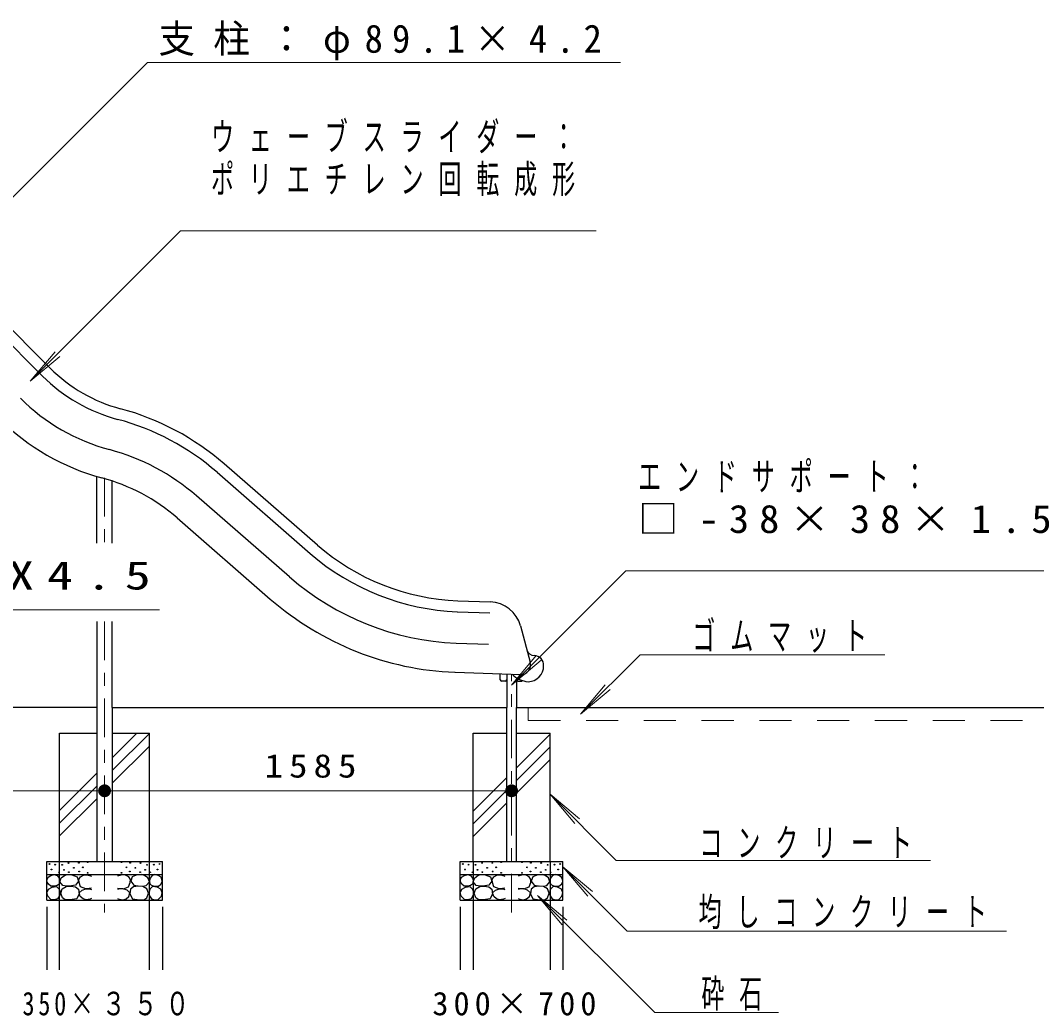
# Model space of a CAD drawing. Units: millimetres on the paper, scale 1:50. Extents: x -365 to 0, y 0 to 257.
# Drawn here: x -210 to -130.8, y 85.4 to 162.9 of the extents above; entities that cross this region are included whole.
import ezdxf

# ---------------------------------------------------------------- set-up
doc = ezdxf.new("R2010")
doc.units = ezdxf.units.MM
doc.linetypes.add('USER1', pattern=[4.5, 2.5, -2])
doc.linetypes.add('USER2', pattern=[6, 3, -1, 1, -1])
doc.layers.add('LY_1', color=7, linetype='Continuous', lineweight=13)
doc.styles.add('ＭＳ ゴシック', font='')
doc.styles.get('ＭＳ ゴシック').set_extended_font_data('MS Gothic')

# ---------------------------------------------------------------- blocks, each defined once
blk = doc.blocks.new('filled_dot')
at = {"color": 0, "linetype": 'Continuous', "lineweight": -2, "const_width": 1.25}
blk.add_lwpolyline([(-0.625, 0, 1), (0.625, 0, 1)], format="xyb", close=True, dxfattribs=at)

msp = doc.modelspace()

# ---------------------------------------------------------------- linework, layer by layer
at = {"layer": 'LY_1'}
for p, q in [((-200.102, 159.649), (-229.24, 130.511)), ((-200.102, 159.649), (-163.246, 159.649)), ((-197.518, 146.512), (-209.223, 134.808)), ((-197.518, 146.512), (-165.148, 146.512)), ((-209.223, 134.808), (-207.295, 137.106)), ((-209.223, 134.808), (-206.925, 136.736)), ((-162.842, 120.032), (-171.74, 111.134)), ((-162.842, 120.032), (-128.891, 120.032)), ((-244.157, 117.006), (-199.157, 117.006)), ((-171.74, 111.134), (-169.812, 113.432)), ((-161.723, 113.499), (-166.367, 108.855)), ((-161.723, 113.499), (-142.663, 113.499)), ((-171.74, 111.134), (-169.442, 113.062)), ((-166.367, 108.855), (-164.438, 111.153)), ((-166.367, 108.855), (-164.069, 110.783)), ((-202.836, 105.462), (-200.925, 107.373)), ((-202.836, 104.472), (-199.94, 107.369)), ((-171.358, 104.696), (-168.74, 107.315)), ((-202.836, 103.482), (-199.94, 106.379)), ((-171.358, 103.706), (-168.74, 106.325)), ((-171.358, 102.716), (-168.74, 105.335)), ((-206.94, 101.359), (-204.044, 104.255)), ((-174.74, 101.315), (-172.121, 103.933)), ((-206.94, 100.369), (-204.044, 103.265)), ((-174.74, 100.325), (-172.121, 102.943)), ((-229.24, 102.893), (-203.44, 102.893)), ((-206.94, 99.379), (-204.044, 102.275)), ((-203.44, 102.893), (-171.74, 102.893)), ((-168.739, 102.631), (-166.811, 100.333)), ((-168.739, 102.631), (-166.441, 100.702)), ((-163.581, 97.472), (-168.739, 102.631)), ((-174.74, 99.335), (-172.121, 101.953)), ((-163.581, 97.472), (-139.114, 97.472)), ((-167.739, 96.975), (-165.811, 94.677)), ((-167.739, 96.975), (-165.441, 95.047)), ((-162.731, 91.967), (-167.739, 96.975)), ((-169.721, 94.742), (-167.793, 92.444)), ((-169.721, 94.742), (-167.423, 92.814)), ((-160.588, 85.61), (-169.721, 94.742)), ((-162.731, 91.967), (-133.18, 91.967)), ((-160.588, 85.61), (-150.961, 85.61))]:
    msp.add_line(p, q, dxfattribs=at)
at = {"layer": 'LY_1', "lineweight": 25}
for p, q in [((-214.606, 142.755), (-207.669, 135.817)), ((-215.214, 142.147), (-208.277, 135.209)), ((-186.865, 122.04), (-194.116, 128.356)), ((-194.681, 127.708), (-187.429, 121.392)), ((-204.044, 122.198), (-204.044, 127.383)), ((-202.838, 122.198), (-202.838, 127.03)), ((-189.032, 119.552), (-196.283, 125.868)), ((-197.781, 124.149), (-190.53, 117.833)), ((-175.933, 117.704), (-173.408, 117.615)), ((-175.963, 116.844), (-173.438, 116.756)), ((-204.044, 116.084), (-204.044, 109.373)), ((-202.838, 109.373), (-202.838, 116.084)), ((-171.044, 115.734), (-170.286, 112.906)), ((-176.048, 114.406), (-173.524, 114.317)), ((-176.128, 112.127), (-171.046, 111.95)), ((-172.621, 111.55), (-172.621, 111.951)), ((-172.121, 112.01), (-172.121, 109.373)), ((-171.361, 111.696), (-171.361, 109.373)), ((-172.241, 111.43), (-172.501, 111.43)), ((-171.241, 111.43), (-170.981, 111.43)), ((-204.044, 109.373), (-228.349, 109.373)), ((-204.044, 109.373), (-204.044, 97.373)), ((-202.838, 109.373), (-172.121, 109.373)), ((-202.836, 109.373), (-202.836, 97.373)), ((-172.121, 97.373), (-172.121, 109.373)), ((-171.361, 109.373), (-127.138, 109.373)), ((-171.358, 97.373), (-171.358, 109.373)), ((-206.94, 97.373), (-206.94, 107.373)), ((-206.94, 107.373), (-204.044, 107.373)), ((-202.836, 107.373), (-199.94, 107.373)), ((-199.94, 97.373), (-199.94, 107.373)), ((-174.74, 97.373), (-174.74, 107.373)), ((-174.74, 107.373), (-172.121, 107.373)), ((-171.358, 107.373), (-168.74, 107.373)), ((-168.74, 97.373), (-168.74, 107.373)), ((-207.94, 94.373), (-207.94, 97.373)), ((-207.94, 97.373), (-198.94, 97.373)), ((-206.94, 88.937), (-206.94, 97.373)), ((-199.94, 88.937), (-199.94, 97.373)), ((-198.94, 94.373), (-198.94, 97.373)), ((-175.74, 94.373), (-175.74, 97.373)), ((-175.74, 97.373), (-167.74, 97.373)), ((-174.739, 97.373), (-174.739, 88.937)), ((-168.739, 97.373), (-168.739, 88.937)), ((-167.74, 94.373), (-167.74, 97.373)), ((-207.94, 96.373), (-198.94, 96.373)), ((-175.74, 96.373), (-167.74, 96.373)), ((-207.94, 94.373), (-198.94, 94.373)), ((-175.74, 94.373), (-167.74, 94.373)), ((-207.94, 93.849), (-207.94, 88.937)), ((-198.94, 93.849), (-198.94, 88.937)), ((-175.739, 93.849), (-175.739, 88.937)), ((-167.739, 93.849), (-167.739, 88.937))]:
    msp.add_line(p, q, dxfattribs=at)
at = {"layer": 'LY_1', "linetype": 'USER2'}
for p, q in [((-203.44, 127.273), (-203.44, 122.198)), ((-203.44, 116.084), (-203.44, 93.424)), ((-171.74, 93.424), (-171.74, 111.96))]:
    msp.add_line(p, q, dxfattribs=at)
at = {"layer": 'LY_1', "linetype": 'USER1'}
for p, q in [((-170.44, 109.373), (-170.44, 108.373)), ((-170.44, 108.373), (-130.44, 108.373))]:
    msp.add_line(p, q, dxfattribs=at)
at = {"layer": 'LY_1', "lineweight": 25}
for points in [[(-207.925, 95.817), (-207.908, 95.985), (-207.836, 96.158), (-207.614, 96.284), (-207.357, 96.367), (-207.136, 96.302), (-206.98, 96.086), (-206.932, 95.877), (-206.974, 95.626), (-207.142, 95.512), (-207.375, 95.452), (-207.632, 95.464), (-207.818, 95.608)], [(-206.398, 95.463), (-206.686, 95.528), (-206.932, 95.791), (-206.809, 96.112), (-206.563, 96.301), (-206.349, 96.367), (-205.987, 96.342), (-205.585, 96.186), (-205.478, 95.841), (-205.708, 95.553), (-206.028, 95.495)], [(-200.482, 95.463), (-200.194, 95.528), (-199.948, 95.791), (-200.071, 96.112), (-200.317, 96.301), (-200.531, 96.367), (-200.893, 96.342), (-201.295, 96.186), (-201.402, 95.841), (-201.172, 95.553), (-200.852, 95.495)], [(-198.954, 95.817), (-198.972, 95.985), (-199.044, 96.158), (-199.265, 96.284), (-199.523, 96.367), (-199.744, 96.302), (-199.9, 96.086), (-199.947, 95.877), (-199.906, 95.626), (-199.738, 95.512), (-199.505, 95.452), (-199.248, 95.464), (-199.062, 95.608)], [(-175.725, 95.817), (-175.708, 95.985), (-175.636, 96.158), (-175.414, 96.284), (-175.157, 96.367), (-174.936, 96.302), (-174.78, 96.086), (-174.732, 95.877), (-174.774, 95.626), (-174.942, 95.512), (-175.175, 95.452), (-175.432, 95.464), (-175.618, 95.608)], [(-174.198, 95.463), (-174.486, 95.528), (-174.732, 95.791), (-174.609, 96.112), (-174.363, 96.301), (-174.149, 96.367), (-173.787, 96.342), (-173.385, 96.186), (-173.278, 95.841), (-173.508, 95.553), (-173.828, 95.495)], [(-169.282, 95.463), (-168.994, 95.528), (-168.748, 95.791), (-168.871, 96.112), (-169.117, 96.301), (-169.331, 96.367), (-169.693, 96.342), (-170.095, 96.186), (-170.202, 95.841), (-169.972, 95.553), (-169.652, 95.495)], [(-167.754, 95.817), (-167.772, 95.985), (-167.844, 96.158), (-168.065, 96.284), (-168.323, 96.367), (-168.544, 96.302), (-168.7, 96.086), (-168.747, 95.877), (-168.706, 95.626), (-168.538, 95.512), (-168.305, 95.452), (-168.048, 95.464), (-167.862, 95.608)], [(-207.333, 94.387), (-207.614, 94.435), (-207.866, 94.693), (-207.931, 94.938), (-207.818, 95.231), (-207.531, 95.398), (-207.178, 95.434), (-206.974, 95.219), (-206.879, 94.902), (-206.95, 94.704), (-207.094, 94.477)], [(-206.152, 94.403), (-206.497, 94.394), (-206.727, 94.567), (-206.858, 94.928), (-206.735, 95.249), (-206.423, 95.43), (-206.086, 95.463), (-205.7, 95.413), (-205.47, 95.233), (-205.42, 94.871), (-205.609, 94.468)], [(-200.728, 94.403), (-200.383, 94.394), (-200.153, 94.567), (-200.022, 94.928), (-200.145, 95.249), (-200.457, 95.43), (-200.794, 95.463), (-201.18, 95.413), (-201.41, 95.233), (-201.46, 94.871), (-201.271, 94.468)], [(-199.547, 94.387), (-199.265, 94.435), (-199.014, 94.693), (-198.948, 94.938), (-199.062, 95.231), (-199.349, 95.398), (-199.702, 95.434), (-199.906, 95.219), (-200.001, 94.902), (-199.929, 94.704), (-199.786, 94.477)], [(-175.133, 94.387), (-175.414, 94.435), (-175.666, 94.693), (-175.731, 94.938), (-175.618, 95.231), (-175.331, 95.398), (-174.978, 95.434), (-174.774, 95.219), (-174.679, 94.902), (-174.75, 94.704), (-174.894, 94.477)], [(-173.952, 94.403), (-174.297, 94.394), (-174.527, 94.567), (-174.658, 94.928), (-174.535, 95.249), (-174.223, 95.43), (-173.886, 95.463), (-173.5, 95.413), (-173.27, 95.233), (-173.22, 94.871), (-173.409, 94.468)], [(-169.528, 94.403), (-169.183, 94.394), (-168.953, 94.567), (-168.822, 94.928), (-168.945, 95.249), (-169.257, 95.43), (-169.594, 95.463), (-169.98, 95.413), (-170.21, 95.233), (-170.26, 94.871), (-170.071, 94.468)], [(-168.347, 94.387), (-168.065, 94.435), (-167.814, 94.693), (-167.748, 94.938), (-167.862, 95.231), (-168.149, 95.398), (-168.502, 95.434), (-168.706, 95.219), (-168.801, 94.902), (-168.729, 94.704), (-168.586, 94.477)]]:
    msp.add_lwpolyline(points, close=True, dxfattribs=at)
for points in [[(-204.459, 95.315), (-204.64, 95.29), (-204.903, 95.257), (-205.313, 95.413), (-205.429, 95.75), (-205.453, 95.972), (-205.322, 96.186), (-205.083, 96.317), (-204.804, 96.35), (-204.525, 96.276), (-204.459, 96.243)], [(-202.421, 95.315), (-202.24, 95.29), (-201.977, 95.257), (-201.566, 95.413), (-201.451, 95.75), (-201.427, 95.972), (-201.558, 96.186), (-201.797, 96.317), (-202.076, 96.35), (-202.355, 96.276), (-202.421, 96.243)], [(-172.259, 95.315), (-172.44, 95.29), (-172.703, 95.257), (-173.113, 95.413), (-173.229, 95.75), (-173.253, 95.972), (-173.122, 96.186), (-172.883, 96.317), (-172.604, 96.35), (-172.325, 96.276), (-172.259, 96.243)], [(-171.221, 95.315), (-171.04, 95.29), (-170.777, 95.257), (-170.366, 95.413), (-170.251, 95.75), (-170.227, 95.972), (-170.358, 96.186), (-170.597, 96.317), (-170.876, 96.35), (-171.155, 96.276), (-171.221, 96.243)], [(-204.451, 94.501), (-204.574, 94.452), (-204.878, 94.394), (-205.116, 94.485), (-205.33, 94.666), (-205.42, 94.953), (-205.19, 95.15), (-204.886, 95.257), (-204.623, 95.257), (-204.459, 95.216)], [(-202.429, 94.501), (-202.306, 94.452), (-202.002, 94.394), (-201.764, 94.485), (-201.55, 94.666), (-201.46, 94.953), (-201.69, 95.15), (-201.994, 95.257), (-202.257, 95.257), (-202.421, 95.216)], [(-172.251, 94.501), (-172.374, 94.452), (-172.678, 94.394), (-172.916, 94.485), (-173.13, 94.666), (-173.22, 94.953), (-172.99, 95.15), (-172.686, 95.257), (-172.423, 95.257), (-172.259, 95.216)], [(-171.229, 94.501), (-171.106, 94.452), (-170.802, 94.394), (-170.564, 94.485), (-170.35, 94.666), (-170.26, 94.953), (-170.49, 95.15), (-170.794, 95.257), (-171.057, 95.257), (-171.221, 95.216)]]:
    msp.add_lwpolyline(points, dxfattribs=at)
for centre in [(-204.755, 97.339), (-202.125, 97.339), (-172.555, 97.339), (-170.925, 97.339), (-207.729, 97.19), (-207.568, 96.757), (-207.283, 97.141), (-206.985, 96.546), (-206.75, 97.128), (-206.601, 96.744), (-206.242, 97.265), (-206.217, 96.559), (-205.833, 96.893), (-205.437, 97.277), (-205.412, 96.608), (-205.139, 96.93), (-201.741, 96.93), (-201.468, 96.608), (-201.443, 97.277), (-201.047, 96.893), (-200.663, 96.559), (-200.638, 97.265), (-200.279, 96.744), (-200.13, 97.128), (-199.895, 96.546), (-199.597, 97.141), (-199.312, 96.757), (-199.151, 97.19), (-175.529, 97.19), (-175.368, 96.757), (-175.083, 97.141), (-174.785, 96.546), (-174.55, 97.128), (-174.401, 96.744), (-174.042, 97.265), (-174.017, 96.559), (-173.633, 96.893), (-173.237, 97.277), (-173.212, 96.608), (-172.939, 96.93), (-170.541, 96.93), (-170.268, 96.608), (-170.243, 97.277), (-169.847, 96.893), (-169.463, 96.559), (-169.438, 97.265), (-169.079, 96.744), (-168.93, 97.128), (-168.695, 96.546), (-168.397, 97.141), (-168.112, 96.757), (-167.951, 97.19), (-204.755, 96.509), (-202.125, 96.509), (-172.555, 96.509), (-170.925, 96.509)]:
    msp.add_circle(centre, 0.03, dxfattribs=at)
for centre, radius, start, end in [((-199.027, 144.473), 12.231, 225.04917, 254.95083), ((-199.027, 144.473), 13.091, 225.04917, 254.95083), ((-199.027, 144.473), 15.531, 225.04917, 254.95083), ((-207.462, 113.034), 20.32, 48.94267, 75), ((-199.027, 144.473), 17.811, 225.04917, 254.95083), ((-207.462, 113.034), 19.46, 48.94267, 75), ((-207.462, 113.034), 17.02, 48.94267, 75), ((-207.462, 113.034), 14.74, 48.94267, 75.01857), ((-175.248, 135.377), 17.686, 228.94267, 267.78037), ((-175.248, 135.377), 18.546, 228.94267, 267.78037), ((-175.248, 135.377), 20.986, 228.94267, 267.78037), ((-175.248, 135.377), 23.266, 228.94267, 267.78037), ((-173.497, 115.077), 2.54, 15, 88), ((-169.967, 114.027), 0.598, 195, 268.50315), ((-169.991, 112.678), 0.751, 357.15749, 89.34566), ((-171.02, 112.709), 0.76, 268, 15), ((-170.474, 112.626), 1.233, 271.3297, 0.6879), ((-172.781, 111.935), 0.16, 5.67388, 26.11607), ((-170.305, 113.355), 1.967, 224.65807, 265.91019), ((-172.501, 111.55), 0.12, 180, 270), ((-172.241, 111.55), 0.12, 270, 0), ((-171.241, 111.55), 0.12, 180, 270), ((-170.981, 111.55), 0.12, 270, 321.90118)]:
    msp.add_arc(centre, radius, start, end, dxfattribs=at)

# ---------------------------------------------------------------- block references
at = {"layer": 'LY_1', "xscale": 0.4, "yscale": 0.4, "rotation": 180}
for p in [(-203.44, 102.893), (-171.74, 102.893)]:
    msp.add_blockref('filled_dot', p, dxfattribs=at)
at = {"layer": 'LY_1', "xscale": 0.4, "yscale": 0.4}
msp.add_blockref('filled_dot', (-203.44, 102.893), dxfattribs=at)

# ---------------------------------------------------------------- texts
at = {"layer": 'LY_1', "style": 'ＭＳ ゴシック'}
for s, insert, char_height, attachment_point in [('\\T1.5;\\W0.95;支柱：φ89.1×4.2', (-199.246, 159.799), 2.199, 7), ('\\T1.64;\\W0.6;ウェーブスライダー：', (-195.148, 154.962), 2.199, 1), ('\\T1.64;\\W0.6;ポリエチレン回転成形', (-195.148, 151.662), 2.199, 1), ('\\T1.64;\\W0.6;エンドサポート：', (-161.891, 128.482), 2.199, 1), ('\\T1.5;\\W1.05;□-38×38×1.5', (-161.891, 125.182), 2.199, 1), ('\\T1.5;\\W1.35;-200X50X4.5', (-232.157, 119.656), 2.199, 4), ('\\T1.64;\\W0.6;ゴムマット', (-157.663, 113.649), 2.199, 7), ('\\T1.33;\\W1.15;1585', (-187.162, 103.893), 1.833, 8), ('\\T1.64;\\W0.6;コンクリート', (-157.114, 97.622), 2.199, 7), ('\\T1.64;\\W0.6;均しコンクリート', (-157.18, 92.117), 2.199, 7), ('\\T1.64;\\W0.6;砕石', (-156.961, 85.76), 2.199, 7), ('\\T1.32;\\W0.75;350×３５０', (-203.032, 85.373), 1.833, 8), ('\\T1.32;300×700', (-171.319, 85.373), 1.833, 8)]:
    msp.add_mtext(s, dxfattribs=dict(at, insert=insert, char_height=char_height, attachment_point=attachment_point))

doc.saveas('drawing.dxf')
